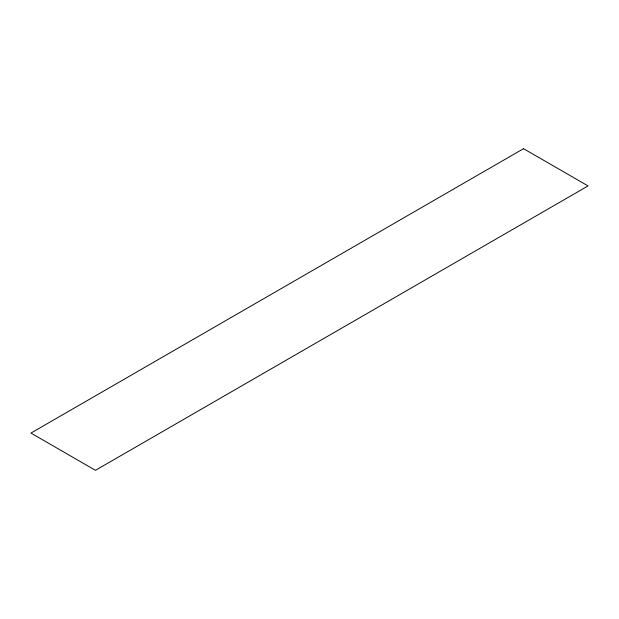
<?xml version="1.0" encoding="UTF-8"?>
<svg xmlns="http://www.w3.org/2000/svg" width="619" height="619" viewBox="0 0 619 619"><rect width="100%" height="100%" fill="white"/><g stroke="black" fill="none" stroke-linecap="round" stroke-linejoin="round"><path stroke-width="0.93" d="M523.542 148.684L30.95 433.076L95.458 470.316L588.05 185.924L523.542 148.684"/></g></svg>
